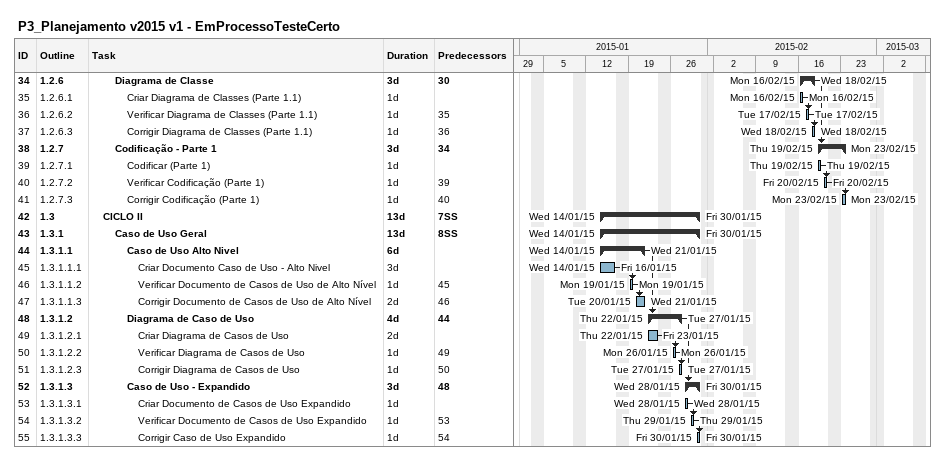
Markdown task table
P3_Planejamento v2015 v1 - EmProcessoTesteCerto

| ID | WBS | Task | Duration | Start | Finish | Predecessors |
|---|---|---|---|---|---|---|
| 34 | 1.2.6 | **Diagrama de Classe** | 3d | 2015-02-16 | 2015-02-18 | 30 |
| 35 | 1.2.6.1 | Criar Diagrama de Classes (Parte 1.1) | 1d | 2015-02-16 | 2015-02-16 |  |
| 36 | 1.2.6.2 | Verificar Diagrama de Classes (Parte 1.1) | 1d | 2015-02-17 | 2015-02-17 | 35 |
| 37 | 1.2.6.3 | Corrigir Diagrama de Classes (Parte 1.1) | 1d | 2015-02-18 | 2015-02-18 | 36 |
| 38 | 1.2.7 | **Codificação - Parte 1** | 3d | 2015-02-19 | 2015-02-23 | 34 |
| 39 | 1.2.7.1 | Codificar (Parte 1) | 1d | 2015-02-19 | 2015-02-19 |  |
| 40 | 1.2.7.2 | Verificar Codificação (Parte 1) | 1d | 2015-02-20 | 2015-02-20 | 39 |
| 41 | 1.2.7.3 | Corrigir Codificação (Parte 1) | 1d | 2015-02-23 | 2015-02-23 | 40 |
| 42 | 1.3 | **CICLO II** | 13d | 2015-01-14 | 2015-01-30 | 7SS |
| 43 | 1.3.1 | **Caso de Uso Geral** | 13d | 2015-01-14 | 2015-01-30 | 8SS |
| 44 | 1.3.1.1 | **Caso de Uso Alto Nivel** | 6d | 2015-01-14 | 2015-01-21 |  |
| 45 | 1.3.1.1.1 | Criar Documento Caso de Uso - Alto Nivel | 3d | 2015-01-14 | 2015-01-16 |  |
| 46 | 1.3.1.1.2 | Verificar Documento de Casos de Uso de Alto Nível | 1d | 2015-01-19 | 2015-01-19 | 45 |
| 47 | 1.3.1.1.3 | Corrigir Documento de Casos de Uso de Alto Nível | 2d | 2015-01-20 | 2015-01-21 | 46 |
| 48 | 1.3.1.2 | **Diagrama de Caso de Uso** | 4d | 2015-01-22 | 2015-01-27 | 44 |
| 49 | 1.3.1.2.1 | Criar Diagrama de Casos de Uso | 2d | 2015-01-22 | 2015-01-23 |  |
| 50 | 1.3.1.2.2 | Verificar Diagrama de Casos de Uso | 1d | 2015-01-26 | 2015-01-26 | 49 |
| 51 | 1.3.1.2.3 | Corrigir Diagrama de Casos de Uso | 1d | 2015-01-27 | 2015-01-27 | 50 |
| 52 | 1.3.1.3 | **Caso de Uso - Expandido** | 3d | 2015-01-28 | 2015-01-30 | 48 |
| 53 | 1.3.1.3.1 | Criar Documento de Casos de Uso Expandido | 1d | 2015-01-28 | 2015-01-28 |  |
| 54 | 1.3.1.3.2 | Verificar Documento de Casos de Uso Expandido | 1d | 2015-01-29 | 2015-01-29 | 53 |
| 55 | 1.3.1.3.3 | Corrigir Caso de Uso Expandido | 1d | 2015-01-30 | 2015-01-30 | 54 |
